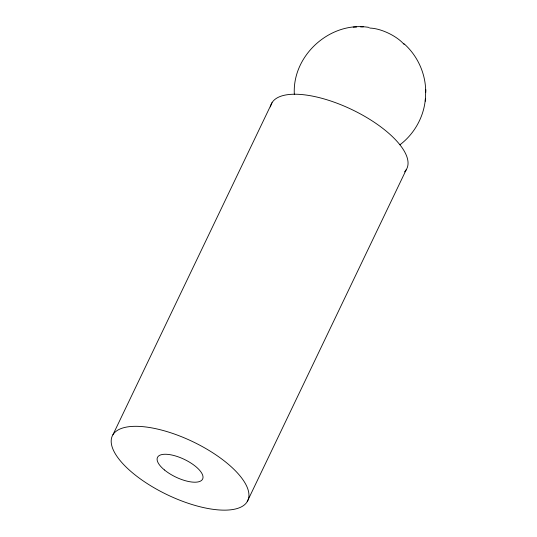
<?xml version="1.0" encoding="UTF-8"?>
<svg xmlns="http://www.w3.org/2000/svg" width="537" height="537" viewBox="0 0 537 537"><rect width="100%" height="100%" fill="white"/><g stroke="black" fill="none" stroke-linecap="round" stroke-linejoin="round"><path stroke-width="0.81" d="M294.343 94.499C291.98 55.338 330.456 20.782 369.167 27.441M399.944 144.782C414.463 133.827 424.102 116.489 425.411 98.338M425.687 92.344C425.895 73.931 417.578 55.546 403.69 43.443M425.291 101.218L425.801 89.625M112.911 434.802L272.017 102.721M247.215 501.659A75.059 29.448 25.6 0 0 159.751 429.613A75.059 29.448 25.6 0 0 133.223 473.419A75.059 29.448 25.6 0 0 247.215 501.659L406.321 169.578M360.622 26.917L363.307 26.85M353.245 27.112L356.561 27.031M270.473 106.91A75.059 29.448 25.6 0 1 352.702 109.978A75.059 29.448 25.6 0 1 404.502 171.894M369.778 28.092A25.017 9.814 25.6 0 1 404.039 44.383M164.45 469.962A25.017 9.814 25.6 0 0 202.449 479.373A25.017 9.814 25.6 0 0 173.29 455.356A25.017 9.814 25.6 0 0 164.45 469.962"/></g></svg>
